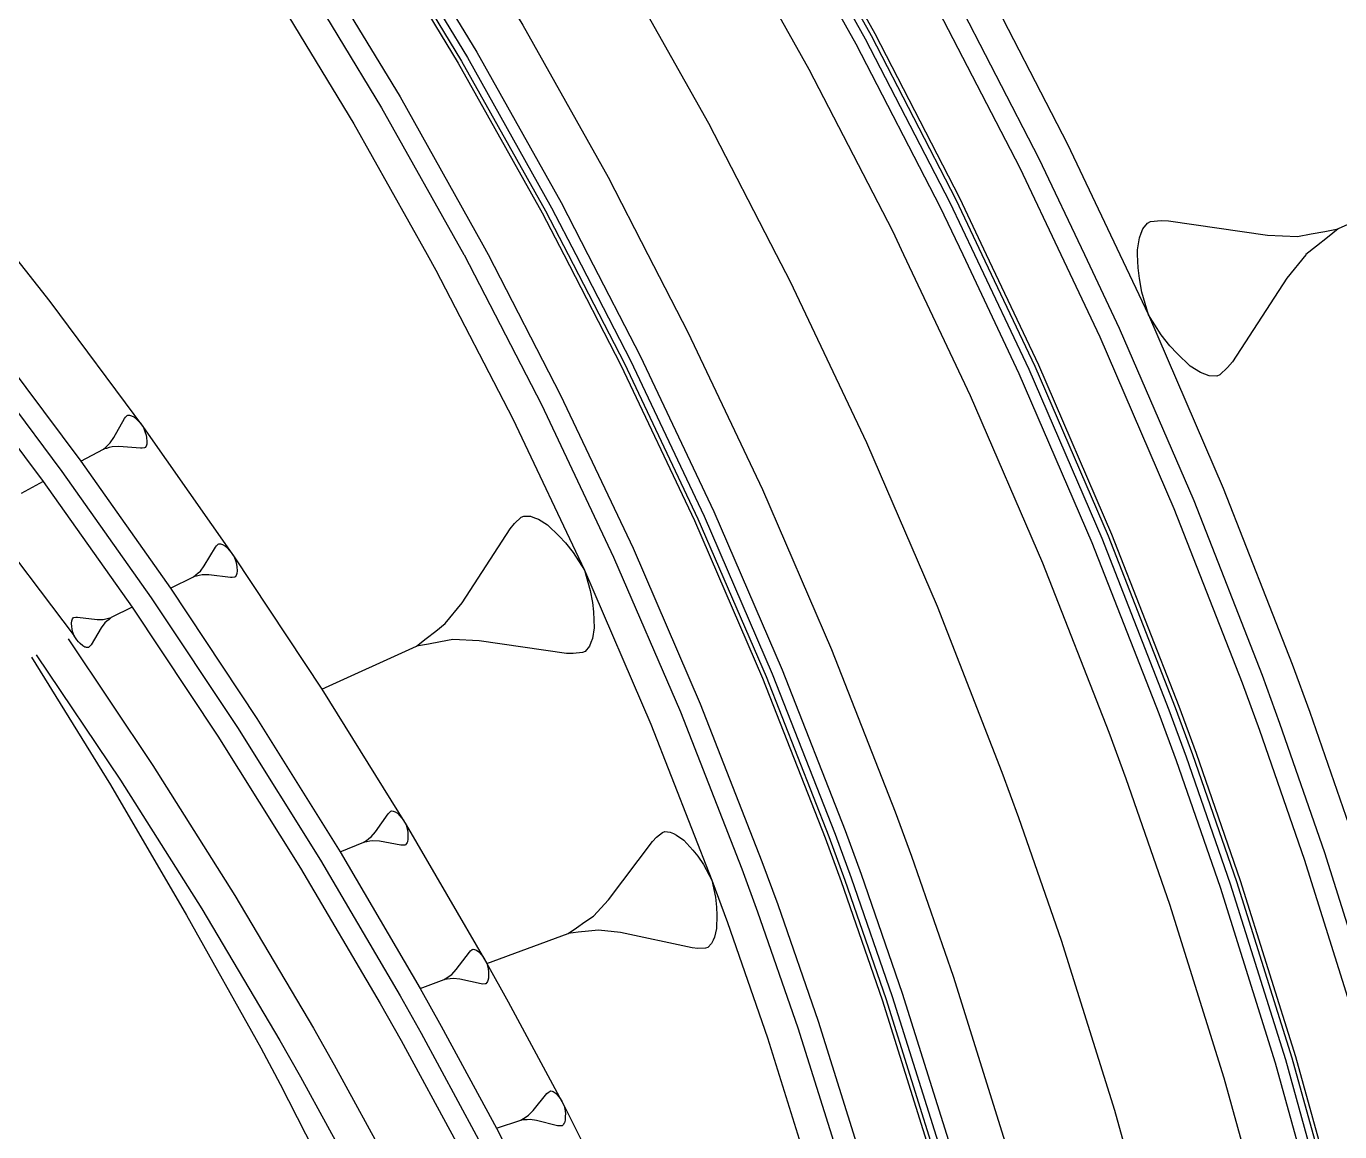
# Model space of a CAD drawing. Extents: x 386889 to 386983, y 803309 to 803473.
# Drawn here: x 386927.92 to 386964.79, y 803375.39 to 803406.41 of the extents above; entities that cross this region are included whole.
import ezdxf

# ---------------------------------------------------------------- set-up
doc = ezdxf.new("R2010")
doc.units = 0
doc.layers.get('0').update_dxf_attribs({"linetype": 'CONTINUOUS'})

msp = doc.modelspace()

# ---------------------------------------------------------------- linework, layer by layer
at = {"color": 7}
for p, q in [((386967.7557, 803402.0825), (386964.7471, 803400.7209)), ((386959.2576, 803400.722), (386959.3906, 803400.8858)), ((386959.3906, 803400.8858), (386959.4766, 803400.9247)), ((386959.4766, 803400.9247), (386959.7734, 803400.9554)), ((386959.7734, 803400.9554), (386959.9842, 803400.9473)), ((386959.9842, 803400.9473), (386962.7556, 803400.5445)), ((386959.1083, 803400.1366), (386959.1635, 803400.4723)), ((386959.1635, 803400.4723), (386959.2106, 803400.5972)), ((386959.2106, 803400.5972), (386959.2576, 803400.722)), ((386962.7556, 803400.5445), (386963.5989, 803400.5119)), ((386963.5989, 803400.5119), (386963.9816, 803400.5816)), ((386963.9816, 803400.5816), (386964.3644, 803400.6512)), ((386964.4422, 803400.4793), (386964.1373, 803400.2377)), ((386964.3644, 803400.6512), (386964.7471, 803400.7209)), ((386964.7471, 803400.7209), (386964.4422, 803400.4793)), ((386959.1144, 803400), (386959.1083, 803400.1366)), ((386964.1373, 803400.2377), (386963.8372, 803400)), ((386959.1309, 803399.629), (386959.1144, 803400)), ((386963.8323, 803399.9962), (386963.3003, 803399.3411)), ((386963.8372, 803400), (386963.8323, 803399.9962)), ((386959.1617, 803399.3322), (386959.1309, 803399.629)), ((386959.2313, 803398.9495), (386959.1617, 803399.3322)), ((386963.3003, 803399.3411), (386961.7737, 803396.9932)), ((386959.4177, 803398.3089), (386959.2313, 803398.9495)), ((386959.776, 803397.7461), (386959.4177, 803398.3089)), ((386960.0175, 803397.4411), (386959.776, 803397.7461)), ((386960.2202, 803397.2222), (386960.0175, 803397.4411)), ((386960.5866, 803396.8702), (386960.2202, 803397.2222)), ((386960.8752, 803396.6901), (386960.5866, 803396.8702)), ((386961.6407, 803396.8294), (386961.4218, 803396.6268)), ((386961.7737, 803396.9932), (386961.6407, 803396.8294)), ((386961.0001, 803396.6431), (386960.8752, 803396.6901)), ((386961.125, 803396.596), (386961.0001, 803396.6431)), ((386961.3358, 803396.5878), (386961.125, 803396.596)), ((386961.4218, 803396.6268), (386961.3358, 803396.5878)), ((386930.3797, 803394.865), (386930.6771, 803395.3999)), ((386930.6771, 803395.3999), (386930.7036, 803395.4376)), ((386930.7036, 803395.4376), (386930.7483, 803395.4851)), ((386930.7483, 803395.4851), (386930.7665, 803395.4949)), ((386930.7665, 803395.4949), (386930.8125, 803395.4963)), ((386930.8125, 803395.4963), (386930.8405, 803395.4879)), ((386930.8405, 803395.4879), (386930.8684, 803395.4795)), ((386930.8684, 803395.4795), (386930.934, 803395.4446)), ((386930.934, 803395.4446), (386931.0192, 803395.3734)), ((386931.0192, 803395.3734), (386931.0667, 803395.3287)), ((386931.0667, 803395.3287), (386931.124, 803395.2658)), ((386931.124, 803395.2658), (386931.2105, 803395.1485)), ((386931.2105, 803395.1485), (386931.2608, 803395.0117)), ((386931.2608, 803395.0117), (386931.2818, 803394.9293)), ((386931.2818, 803394.9293), (386931.2929, 803394.8651)), ((386929.4496, 803394.2003), (386930.085, 803394.5425)), ((386930.085, 803394.5425), (386930.1478, 803394.5997)), ((386930.1674, 803394.5634), (386930.085, 803394.5425)), ((386930.1478, 803394.5997), (386930.2107, 803394.657)), ((386930.2498, 803394.5844), (386930.1674, 803394.5634)), ((386930.2107, 803394.657), (386930.2735, 803394.7142)), ((386930.3322, 803394.6053), (386930.2498, 803394.5844)), ((386930.2735, 803394.7142), (386930.3797, 803394.865)), ((386930.5165, 803394.6109), (386930.3322, 803394.6053)), ((386931.1268, 803394.5648), (386930.5165, 803394.6109)), ((386931.1728, 803394.5662), (386931.1268, 803394.5648)), ((386931.2371, 803394.5774), (386931.1728, 803394.5662)), ((386931.2552, 803394.5872), (386931.2371, 803394.5774)), ((386931.2818, 803394.6249), (386931.2552, 803394.5872)), ((386931.2901, 803394.6528), (386931.2818, 803394.6249)), ((386931.2985, 803394.6807), (386931.2901, 803394.6528)), ((386931.2929, 803394.8651), (386931.3055, 803394.7547)), ((386931.3055, 803394.7547), (386931.2985, 803394.6807)), ((386928.3931, 803393.6314), (386927.7746, 803393.2984)), ((386941.5011, 803392.3059), (386941.6187, 803392.4506)), ((386941.6187, 803392.4506), (386941.8122, 803392.6298)), ((386941.8122, 803392.6298), (386941.8882, 803392.6642)), ((386941.8882, 803392.6642), (386942.0746, 803392.657)), ((386942.0746, 803392.657), (386942.185, 803392.6154)), ((386942.185, 803392.6154), (386942.2953, 803392.5738)), ((386942.2953, 803392.5738), (386942.5505, 803392.4146)), ((386942.5505, 803392.4146), (386942.8744, 803392.1034)), ((386940.1517, 803390.2304), (386941.5011, 803392.3059)), ((386942.8744, 803392.1034), (386943.0535, 803391.9099)), ((386932.9159, 803391.2686), (386933.2316, 803391.7929)), ((386933.2316, 803391.7929), (386933.2594, 803391.8297)), ((386933.2594, 803391.8297), (386933.3057, 803391.8756)), ((386933.3057, 803391.8756), (386933.3242, 803391.8847)), ((386933.3242, 803391.8847), (386933.3703, 803391.8846)), ((386933.3703, 803391.8846), (386933.3979, 803391.8752)), ((386933.3979, 803391.8752), (386933.4256, 803391.8659)), ((386933.4256, 803391.8659), (386933.49, 803391.8287)), ((386933.49, 803391.8287), (386933.5726, 803391.7546)), ((386933.5726, 803391.7546), (386933.6186, 803391.7083)), ((386933.6186, 803391.7083), (386933.6736, 803391.6435)), ((386933.6736, 803391.6435), (386933.7561, 803391.5233)), ((386943.0535, 803391.9099), (386943.2671, 803391.6403)), ((386943.2671, 803391.6403), (386943.5838, 803391.1428)), ((386932.8047, 803391.1216), (386932.9159, 803391.2686)), ((386933.7561, 803391.5233), (386933.8016, 803391.3848)), ((386933.8016, 803391.3848), (386933.8197, 803391.3018)), ((386933.8197, 803391.3018), (386933.8287, 803391.2372)), ((386933.8287, 803391.2372), (386933.8374, 803391.1265)), ((386931.9635, 803390.6364), (386932.6103, 803390.9564)), ((386932.6103, 803390.9564), (386932.6751, 803391.0115)), ((386932.6934, 803390.9745), (386932.6103, 803390.9564)), ((386932.6751, 803391.0115), (386932.7399, 803391.0665)), ((386932.7765, 803390.9926), (386932.6934, 803390.9745)), ((386932.7399, 803391.0665), (386932.8047, 803391.1216)), ((386932.8595, 803391.0107), (386932.7765, 803390.9926)), ((386933.0439, 803391.0099), (386932.8595, 803391.0107)), ((386933.6522, 803390.9428), (386933.0439, 803391.0099)), ((386933.6984, 803390.9426), (386933.6522, 803390.9428)), ((386933.7629, 803390.9516), (386933.6984, 803390.9426)), ((386933.7814, 803390.9607), (386933.7629, 803390.9516)), ((386933.8092, 803390.9975), (386933.7814, 803390.9607)), ((386933.8186, 803391.0251), (386933.8092, 803390.9975)), ((386933.8279, 803391.0528), (386933.8186, 803391.0251)), ((386933.8374, 803391.1265), (386933.8279, 803391.0528)), ((386943.5838, 803391.1428), (386943.7485, 803390.5765)), ((386943.7485, 803390.5765), (386943.8101, 803390.2382)), ((386939.6814, 803389.6513), (386940.1517, 803390.2304)), ((386943.8101, 803390.2382), (386943.8373, 803389.9759)), ((386929.1961, 803389.7263), (386929.2046, 803389.7514)), ((386929.2046, 803389.7514), (386929.2131, 803389.7765)), ((386929.2131, 803389.7765), (386929.2383, 803389.8098)), ((386929.2383, 803389.8098), (386929.2551, 803389.8181)), ((386929.2551, 803389.8181), (386929.3137, 803389.8262)), ((386929.3137, 803389.8262), (386929.3555, 803389.8261)), ((386929.3555, 803389.8261), (386929.9075, 803389.7652)), ((386929.9075, 803389.7652), (386930.0749, 803389.7645)), ((386930.0749, 803389.7645), (386930.1503, 803389.7809)), ((386930.1503, 803389.7809), (386930.2257, 803389.7973)), ((386930.2422, 803389.7638), (386930.1835, 803389.7138)), ((386930.2257, 803389.7973), (386930.301, 803389.8138)), ((386930.301, 803389.8138), (386930.2422, 803389.7638)), ((386930.888, 803390.1042), (386930.301, 803389.8138)), ((386943.8373, 803389.9759), (386943.8573, 803389.5272)), ((386929.1875, 803389.6594), (386929.1961, 803389.7263)), ((386929.1954, 803389.559), (386929.1875, 803389.6594)), ((386929.2035, 803389.5004), (386929.1954, 803389.559)), ((386929.22, 803389.425), (386929.2035, 803389.5004)), ((386929.2613, 803389.2993), (386929.22, 803389.425)), ((386930.0237, 803389.5304), (386929.7372, 803389.0546)), ((386930.1247, 803389.6639), (386930.0237, 803389.5304)), ((386930.1835, 803389.7138), (386930.1247, 803389.6639)), ((386939.1423, 803389.2243), (386939.4118, 803389.4378)), ((386939.4118, 803389.4378), (386939.6814, 803389.6513)), ((386943.8573, 803389.5272), (386943.8084, 803389.2304)), ((386929.3361, 803389.1902), (386929.2613, 803389.2993)), ((386929.3861, 803389.1314), (386929.3361, 803389.1902)), ((386929.4278, 803389.0894), (386929.3861, 803389.1314)), ((386929.5028, 803389.0222), (386929.4278, 803389.0894)), ((386929.5612, 803388.9884), (386929.5028, 803389.0222)), ((386929.712, 803389.0213), (386929.67, 803388.9796)), ((386929.7372, 803389.0546), (386929.712, 803389.0213)), ((386936.2133, 803387.8071), (386938.8727, 803389.0107)), ((386938.8727, 803389.0107), (386939.1423, 803389.2243)), ((386939.2111, 803389.0723), (386938.8727, 803389.0107)), ((386939.5494, 803389.1339), (386939.2111, 803389.0723)), ((386939.8877, 803389.1954), (386939.5494, 803389.1339)), ((386940.6332, 803389.1666), (386939.8877, 803389.1954)), ((386943.083, 803388.8106), (386940.6332, 803389.1666)), ((386943.7253, 803389.0097), (386943.6077, 803388.8649)), ((386943.7669, 803389.1201), (386943.7253, 803389.0097)), ((386943.8084, 803389.2304), (386943.7669, 803389.1201)), ((386929.5863, 803388.98), (386929.5612, 803388.9884)), ((386929.6114, 803388.9715), (386929.5863, 803388.98)), ((386929.6532, 803388.9713), (386929.6114, 803388.9715)), ((386929.67, 803388.9796), (386929.6532, 803388.9713)), ((386943.2693, 803388.8034), (386943.083, 803388.8106)), ((386943.5317, 803388.8305), (386943.2693, 803388.8034)), ((386943.6077, 803388.8649), (386943.5317, 803388.8305)), ((386937.7235, 803383.8045), (386938.0746, 803384.3058)), ((386938.0746, 803384.3058), (386938.1048, 803384.3405)), ((386938.1048, 803384.3405), (386938.1542, 803384.3831)), ((386938.1542, 803384.3831), (386938.1733, 803384.391)), ((386938.1733, 803384.391), (386938.2192, 803384.3876)), ((386938.2192, 803384.3876), (386938.2462, 803384.3764)), ((386938.2462, 803384.3764), (386938.2731, 803384.3652)), ((386938.2731, 803384.3652), (386938.3347, 803384.3237)), ((386938.3347, 803384.3237), (386938.4121, 803384.244)), ((386938.4121, 803384.244), (386938.4547, 803384.1947)), ((386938.4547, 803384.1947), (386938.5052, 803384.1263)), ((386938.5052, 803384.1263), (386938.5792, 803384.0007)), ((386938.5792, 803384.0007), (386938.6151, 803383.8593)), ((386938.6151, 803383.8593), (386938.6274, 803383.7752)), ((386936.7298, 803383.2393), (386937.3971, 803383.514)), ((386937.3971, 803383.514), (386937.4655, 803383.5645)), ((386937.4812, 803383.5264), (386937.3971, 803383.514)), ((386937.4655, 803383.5645), (386937.5339, 803383.615)), ((386937.5653, 803383.5387), (386937.4812, 803383.5264)), ((386937.5339, 803383.615), (386937.6023, 803383.6654)), ((386937.6494, 803383.551), (386937.5653, 803383.5387)), ((386937.6023, 803383.6654), (386937.7235, 803383.8045)), ((386937.8334, 803383.5375), (386937.6494, 803383.551)), ((386938.4356, 803383.4287), (386937.8334, 803383.5375)), ((386938.6072, 803383.4993), (386938.596, 803383.4724)), ((386938.6184, 803383.5263), (386938.6072, 803383.4993)), ((386938.633, 803383.5992), (386938.6184, 803383.5263)), ((386938.6274, 803383.7752), (386938.6319, 803383.7102)), ((386938.6319, 803383.7102), (386938.633, 803383.5992)), ((386944.2598, 803381.8909), (386945.4991, 803383.5366)), ((386945.4991, 803383.5366), (386945.6051, 803383.6501)), ((386945.6051, 803383.6501), (386945.776, 803383.7877)), ((386945.776, 803383.7877), (386945.8411, 803383.8119)), ((386945.8411, 803383.8119), (386945.9954, 803383.7952)), ((386945.9954, 803383.7952), (386946.0847, 803383.7544)), ((386946.0847, 803383.7544), (386946.1739, 803383.7135)), ((386946.1739, 803383.7135), (386946.3766, 803383.5667)), ((386946.3766, 803383.5667), (386946.6277, 803383.2898)), ((386938.4816, 803383.4253), (386938.4356, 803383.4287)), ((386938.5466, 803383.4298), (386938.4816, 803383.4253)), ((386938.5657, 803383.4377), (386938.5466, 803383.4298)), ((386938.596, 803383.4724), (386938.5657, 803383.4377)), ((386946.6277, 803383.2898), (386946.7653, 803383.1188)), ((386946.7653, 803383.1188), (386946.9272, 803382.8828)), ((386946.9272, 803382.8828), (386947.1616, 803382.4516)), ((386947.1616, 803382.4516), (386947.2659, 803381.972)), ((386943.8361, 803381.4371), (386944.2598, 803381.8909)), ((386947.2659, 803381.972), (386947.2976, 803381.6876)), ((386947.2976, 803381.6876), (386947.3051, 803381.4682)), ((386943.364, 803381.1134), (386943.6001, 803381.2753)), ((386943.6001, 803381.2753), (386943.8361, 803381.4371)), ((386947.3051, 803381.4682), (386947.2959, 803381.0945)), ((386940.851, 803380.1048), (386943.128, 803380.9516)), ((386943.128, 803380.9516), (386943.364, 803381.1134)), ((386943.4124, 803380.9833), (386943.128, 803380.9516)), ((386943.6968, 803381.015), (386943.4124, 803380.9833)), ((386943.9813, 803381.0468), (386943.6968, 803381.015)), ((386944.5985, 803380.9801), (386943.9813, 803381.0468)), ((386946.612, 803380.544), (386944.5985, 803380.9801)), ((386947.2959, 803381.0945), (386947.2384, 803380.851)), ((386946.7663, 803380.5273), (386946.612, 803380.544)), ((386946.9857, 803380.5348), (386946.7663, 803380.5273)), ((386947.0508, 803380.559), (386946.9857, 803380.5348)), ((386947.1567, 803380.6725), (386947.0508, 803380.559)), ((386947.1975, 803380.7617), (386947.1567, 803380.6725)), ((386947.2384, 803380.851), (386947.1975, 803380.7617)), ((386939.989, 803379.9383), (386940.3571, 803380.4271)), ((386940.3571, 803380.4271), (386940.3886, 803380.4608)), ((386940.3886, 803380.4608), (386940.4394, 803380.5017)), ((386940.4394, 803380.5017), (386940.4587, 803380.5089)), ((386940.4587, 803380.5089), (386940.5045, 803380.504)), ((386940.5045, 803380.504), (386940.5311, 803380.4918)), ((386940.5311, 803380.4918), (386940.5576, 803380.4797)), ((386940.5576, 803380.4797), (386940.6178, 803380.4361)), ((386940.6178, 803380.4361), (386940.6924, 803380.3538)), ((386940.6924, 803380.3538), (386940.7333, 803380.303)), ((386940.7333, 803380.303), (386940.7813, 803380.2329)), ((386940.7813, 803380.2329), (386940.851, 803380.1048)), ((386939.793, 803379.7554), (386939.8631, 803379.8035)), ((386939.8631, 803379.8035), (386939.989, 803379.9383)), ((386940.851, 803380.1048), (386940.8819, 803379.9624)), ((386940.8819, 803379.9624), (386940.8914, 803379.8779)), ((386940.8936, 803379.8127), (386940.8909, 803379.7017)), ((386940.8914, 803379.8779), (386940.8936, 803379.8127)), ((386938.9764, 803379.4077), (386939.6528, 803379.6593)), ((386939.6528, 803379.6593), (386939.7229, 803379.7073)), ((386939.7373, 803379.6687), (386939.6528, 803379.6593)), ((386939.7229, 803379.7073), (386939.793, 803379.7554)), ((386939.8218, 803379.6781), (386939.7373, 803379.6687)), ((386939.9062, 803379.6875), (386939.8218, 803379.6781)), ((386940.0896, 803379.6677), (386939.9062, 803379.6875)), ((386940.6877, 803379.5382), (386940.0896, 803379.6677)), ((386940.7336, 803379.5332), (386940.6877, 803379.5382)), ((386940.7987, 803379.5355), (386940.7336, 803379.5332)), ((386940.818, 803379.5426), (386940.7987, 803379.5355)), ((386940.8495, 803379.5763), (386940.818, 803379.5426)), ((386940.8616, 803379.6029), (386940.8495, 803379.5763)), ((386940.8738, 803379.6294), (386940.8616, 803379.6029)), ((386940.8909, 803379.7017), (386940.8738, 803379.6294)), ((386942.535, 803376.457), (386942.5676, 803376.4896)), ((386942.5676, 803376.4896), (386942.6198, 803376.5287)), ((386942.6198, 803376.5287), (386942.6393, 803376.5352)), ((386942.6393, 803376.5352), (386942.685, 803376.5287)), ((386942.685, 803376.5287), (386942.711, 803376.5157)), ((386942.711, 803376.5157), (386942.7371, 803376.5026)), ((386942.7371, 803376.5026), (386942.7958, 803376.457)), ((386942.1502, 803375.9811), (386942.535, 803376.457)), ((386942.7958, 803376.457), (386942.8675, 803376.3722)), ((386942.8675, 803376.3722), (386942.9066, 803376.32)), ((386942.9066, 803376.32), (386942.9522, 803376.2483)), ((386942.9522, 803376.2483), (386943.0174, 803376.1179)), ((386943.0174, 803376.1179), (386943.0435, 803375.9744)), ((386941.8046, 803375.7139), (386941.8763, 803375.7595)), ((386941.8763, 803375.7595), (386941.948, 803375.8051)), ((386941.948, 803375.8051), (386942.0198, 803375.8507)), ((386942.0589, 803375.7334), (386941.9741, 803375.7269)), ((386942.0198, 803375.8507), (386942.1502, 803375.9811)), ((386942.2414, 803375.7073), (386942.0589, 803375.7334)), ((386943.0499, 803375.8245), (386943.0434, 803375.7136)), ((386943.0435, 803375.9744), (386943.05, 803375.8897)), ((386943.05, 803375.8897), (386943.0499, 803375.8245)), ((386941.1199, 803375.4858), (386941.8046, 803375.7139)), ((386941.8893, 803375.7204), (386941.8046, 803375.7139)), ((386941.9741, 803375.7269), (386941.8893, 803375.7204)), ((386942.8347, 803375.5572), (386942.2414, 803375.7073)), ((386942.8804, 803375.5506), (386942.8347, 803375.5572)), ((386942.9456, 803375.5506), (386942.8804, 803375.5506)), ((386942.9651, 803375.5571), (386942.9456, 803375.5506)), ((386942.9977, 803375.5897), (386942.9651, 803375.5571)), ((386943.0108, 803375.6158), (386942.9977, 803375.5897)), ((386943.0238, 803375.6419), (386943.0108, 803375.6158)), ((386943.0434, 803375.7136), (386943.0238, 803375.6419))]:
    msp.add_line(p, q, dxfattribs=at)
at = {"color": 1, "linetype": 'CONTINUOUS'}
for points in [[(386923.325, 803450.9425), (386924.6494, 803449.1113), (386927.5795, 803445.0598), (386930.5096, 803441.0083), (386933.4397, 803436.9568), (386936.3698, 803432.9053), (386939.2999, 803428.8538), (386942.23, 803424.8024), (386942.7188, 803424.1264), (386945.2299, 803420.5472), (386948.1065, 803416.1582), (386950.83, 803411.6726), (386953.3973, 803407.0958), (386955.8053, 803402.4332), (386956.9575, 803400)], [(386923.8057, 803451.3017), (386925.1356, 803449.4629), (386928.0657, 803445.4114), (386930.9958, 803441.3599), (386933.9259, 803437.3084), (386936.856, 803433.2569), (386939.7861, 803429.2055), (386942.7162, 803425.154), (386943.205, 803424.478), (386945.726, 803420.8847), (386948.6139, 803416.4784), (386951.3482, 803411.9751), (386953.9256, 803407.3803), (386956.3431, 803402.6993), (386957.6213, 803400)], [(386921.6453, 803449.5279), (386922.8748, 803447.8279), (386925.8049, 803443.7764), (386928.735, 803439.7249), (386931.6651, 803435.6734), (386934.5952, 803431.6219), (386937.5253, 803427.5705), (386940.4554, 803423.519), (386940.9443, 803422.843), (386943.4192, 803419.3153), (386946.2544, 803414.9895), (386948.9388, 803410.5684), (386951.4691, 803406.0575), (386953.8424, 803401.462), (386954.5347, 803400)], [(386921.8754, 803449.7217), (386923.1179, 803448.0037), (386926.048, 803443.9522), (386928.9781, 803439.9007), (386931.9082, 803435.8492), (386934.8383, 803431.7977), (386937.7684, 803427.7463), (386940.6985, 803423.6948), (386941.1874, 803423.0188), (386943.6672, 803419.4841), (386946.5081, 803415.1496), (386949.1978, 803410.7197), (386951.7333, 803406.1997), (386954.1113, 803401.5951), (386954.8666, 803400)], [(386913.7455, 803442.8749), (386914.5288, 803441.7919), (386917.4589, 803437.7404), (386920.389, 803433.6889), (386923.3191, 803429.6374), (386926.2492, 803425.5859), (386929.1793, 803421.5344), (386932.1094, 803417.483), (386932.5982, 803416.807), (386934.9032, 803413.5215), (386937.5437, 803409.4927), (386940.0438, 803405.3753), (386942.4004, 803401.1741), (386943.0067, 803400)], [(386913.9756, 803443.0687), (386914.7719, 803441.9677), (386917.702, 803437.9162), (386920.6321, 803433.8647), (386923.5622, 803429.8132), (386926.4923, 803425.7617), (386929.4224, 803421.7103), (386932.3525, 803417.6588), (386932.8413, 803416.9828), (386935.1512, 803413.6903), (386937.7974, 803409.6528), (386940.3028, 803405.5265), (386942.6645, 803401.3163), (386943.3443, 803400)], [(386912.2959, 803441.6541), (386912.9973, 803440.6843), (386915.9274, 803436.6328), (386918.8575, 803432.5813), (386921.7876, 803428.5298), (386924.7177, 803424.4784), (386927.6478, 803420.4269), (386930.5779, 803416.3754), (386931.0668, 803415.6995), (386933.3406, 803412.4584), (386935.9453, 803408.4841), (386938.4116, 803404.4224), (386940.7363, 803400.278), (386940.8799, 803400)], [(386911.8148, 803441.2955), (386912.5111, 803440.3327), (386915.4412, 803436.2812), (386918.3713, 803432.2297), (386921.3014, 803428.1782), (386924.2315, 803424.1267), (386927.1616, 803420.0753), (386930.0917, 803416.0238), (386930.5806, 803415.3478), (386932.8445, 803412.1209), (386935.4379, 803408.1639), (386937.8934, 803404.1199), (386940.2044, 803400)], [(386923.4889, 803400), (386925.8159, 803397.0687), (386928.3931, 803393.6314), (386930.888, 803390.1042), (386933.2979, 803386.4877), (386935.6201, 803382.7825), (386937.8516, 803378.9895), (386938.44, 803377.9471), (386939.9814, 803375.1066), (386941.9846, 803371.1292), (386943.8561, 803367.0613), (386945.5862, 803362.9059), (386945.6903, 803362.6262), (386947.0655, 803358.6485), (386948.0003, 803355.6703), (386948.4366, 803354.1704), (386949.3748, 803349.2571), (386950.2573, 803344.3348), (386951.0844, 803339.4036), (386952.7869, 803334.6135), (386954.3677, 803329.8037), (386955.8251, 803324.9741)], [(386940.2044, 803400), (386940.208, 803399.9936), (386942.379, 803395.7899), (386944.4037, 803391.5139), (386946.2798, 803387.1707), (386948.0051, 803382.7653), (386948.4462, 803381.5621), (386949.5775, 803378.3031), (386950.9951, 803373.7893), (386952.2562, 803369.2293), (386953.3594, 803364.6286), (386953.4269, 803364.3222), (386954.3033, 803359.9926), (386954.8611, 803356.7762), (386955.1078, 803355.2458), (386955.9035, 803350.3095), (386956.6993, 803345.3732), (386957.495, 803340.4369)], [(386940.8799, 803400), (386942.9167, 803396.056), (386944.9503, 803391.7613), (386946.8347, 803387.3991), (386948.5675, 803382.9744), (386949.0105, 803381.766), (386950.1467, 803378.4927), (386951.5705, 803373.9592), (386952.8372, 803369.3793), (386953.9452, 803364.7584), (386954.013, 803364.4507), (386954.8932, 803360.1021), (386955.4535, 803356.8717), (386955.7002, 803355.3413), (386956.4959, 803350.405), (386957.2916, 803345.4687), (386958.0873, 803340.5324), (386958.8831, 803335.5961), (386959.6788, 803330.6599), (386960.4745, 803325.7236), (386961.2702, 803320.7873), (386962.0659, 803315.851), (386962.8617, 803310.9148), (386963.0446, 803309.7798)], [(386943.0067, 803400), (386944.6107, 803396.8942), (386946.6722, 803392.5406), (386948.5824, 803388.1185), (386950.339, 803383.6332), (386950.788, 803382.4082), (386951.9399, 803379.09), (386953.3832, 803374.4943), (386954.6672, 803369.8516), (386955.7904, 803365.1674), (386955.8592, 803364.8554), (386956.7514, 803360.4472), (386957.3194, 803357.1725), (386957.5661, 803355.642), (386958.3618, 803350.7058), (386959.1575, 803345.7695), (386959.9533, 803340.8332), (386960.749, 803335.8969), (386961.5447, 803330.9607), (386962.3404, 803326.0244), (386963.1361, 803321.0881), (386963.9319, 803316.1518), (386964.7276, 803311.2155), (386964.9105, 803310.0805)], [(386943.3443, 803400), (386944.8796, 803397.0272), (386946.9455, 803392.6643), (386948.8598, 803388.2327), (386950.6202, 803383.7378), (386951.0702, 803382.5102), (386952.2245, 803379.1848), (386953.6709, 803374.5793), (386954.9577, 803369.9266), (386956.0833, 803365.2323), (386956.1522, 803364.9197), (386957.0464, 803360.502), (386957.6156, 803357.2202), (386957.8623, 803355.6898), (386958.658, 803350.7535), (386959.4537, 803345.8172), (386960.2494, 803340.8809), (386961.0452, 803335.9447), (386961.8409, 803331.0084), (386962.6366, 803326.0721), (386963.4323, 803321.1358), (386964.228, 803316.1996), (386965.0238, 803311.2633), (386965.2067, 803310.1283)], [(386954.5347, 803400), (386956.0559, 803396.7874), (386958.1069, 803392.0393), (386959.993, 803387.2233), (386960.4752, 803385.908), (386961.712, 803382.3452), (386963.2617, 803377.4106), (386964.6404, 803372.4256), (386965.8464, 803367.396), (386965.9202, 803367.0611), (386966.8783, 803362.3279), (386967.4881, 803358.8117), (386967.7348, 803357.2812), (386968.5305, 803352.3449), (386969.3263, 803347.4087), (386970.122, 803342.4724), (386970.9177, 803337.5361), (386971.7134, 803332.5998), (386972.5091, 803327.6636), (386973.3049, 803322.7273), (386974.1006, 803317.791), (386974.8963, 803312.8547), (386975.0793, 803311.7197)], [(386954.8666, 803400), (386956.3292, 803396.9111), (386958.3844, 803392.1535), (386960.2742, 803387.3279), (386960.7573, 803386.01), (386961.9966, 803382.44), (386963.5494, 803377.4956), (386964.9309, 803372.5006), (386966.1393, 803367.4609), (386966.2133, 803367.1253), (386967.1733, 803362.3826), (386967.7843, 803358.8594), (386968.031, 803357.329), (386968.8267, 803352.3927), (386969.6224, 803347.4564), (386970.4182, 803342.5201), (386971.2139, 803337.5839), (386972.0096, 803332.6476), (386972.8053, 803327.7113), (386973.601, 803322.775), (386974.3968, 803317.8388), (386975.1925, 803312.9025), (386975.3755, 803311.7675)], [(386956.9575, 803400), (386958.0511, 803397.6904), (386960.1321, 803392.873), (386962.0457, 803387.9867), (386962.5349, 803386.6522), (386963.7897, 803383.0373), (386965.3621, 803378.0307), (386966.7609, 803372.9729), (386967.9845, 803367.8699), (386968.0594, 803367.5301), (386969.0315, 803362.7277), (386969.6502, 803359.1602), (386969.8969, 803357.6297), (386970.6926, 803352.6935), (386971.4883, 803347.7572), (386972.2841, 803342.8209), (386973.0798, 803337.8846), (386973.8755, 803332.9484), (386974.6712, 803328.0121), (386975.467, 803323.0758), (386976.2627, 803318.1395), (386977.0584, 803313.2033), (386977.2414, 803312.0682)], [(386957.6213, 803400), (386958.5977, 803397.9378), (386960.6869, 803393.1014), (386962.6081, 803388.1958), (386963.0992, 803386.856), (386964.359, 803383.2269), (386965.9375, 803378.2006), (386967.3419, 803373.1229), (386968.5703, 803367.9997), (386968.6455, 803367.6585), (386969.6214, 803362.8373), (386970.2426, 803359.2557), (386970.4893, 803357.7252), (386971.285, 803352.789), (386972.0807, 803347.8527), (386972.8764, 803342.9164)], [(386929.0954, 803389.2172), (386931.4759, 803385.6631), (386933.7707, 803382.0212), (386935.9771, 803378.2923), (386936.559, 803377.2675), (386938.0839, 803374.4745), (386940.0664, 803370.563), (386941.9195, 803366.5615), (386943.6336, 803362.4731), (386943.7367, 803362.1979), (386945.0991, 803358.2833), (386946.0258, 803355.352), (386946.4621, 803353.8521), (386947.4002, 803348.9388), (386948.2828, 803344.0165), (386949.1099, 803339.0853), (386950.8124, 803334.2952), (386952.3932, 803329.4854), (386953.8506, 803324.6558)], [(386928.0631, 803388.7064), (386930.2843, 803385.1238), (386932.4139, 803381.4627), (386934.5004, 803377.7432), (386935.0501, 803376.7224), (386936.4715, 803373.9374), (386938.3075, 803370.0437), (386938.9931, 803365.8062), (386939.9294, 803361.6522), (386940.1007, 803361.4008), (386942.8702, 803357.8694), (386944.5828, 803355.1194), (386945.2951, 803353.664), (386945.8933, 803351.5017), (386946.1897, 803348.7436), (386947.2805, 803343.8549), (386947.5259, 803342.4841), (386948.0836, 803338.9198), (386949.7168, 803334.1186), (386951.3413, 803329.3159), (386952.5521, 803324.4465)]]:
    msp.add_lwpolyline(points, dxfattribs=at)
at = {"color": 7, "linetype": 'CONTINUOUS'}
for points in [[(386923.3095, 803450.9294), (386923.4773, 803450.7318), (386925.1356, 803449.4629), (386927.6229, 803447.5594), (386928.7949, 803445.9388), (386931.725, 803441.8873), (386934.6551, 803437.8358), (386937.5852, 803433.7844), (386940.5153, 803429.7329), (386943.4454, 803425.6814), (386943.9343, 803425.0055), (386946.4701, 803421.3909), (386949.375, 803416.9587), (386952.1254, 803412.4289), (386954.718, 803407.807), (386957.1497, 803403.0985), (386958.6169, 803400)], [(386921.7911, 803449.6506), (386923.0288, 803447.9392), (386925.9589, 803443.8877), (386928.889, 803439.8362), (386931.8191, 803435.7848), (386934.7492, 803431.7333), (386937.6793, 803427.6818), (386940.6094, 803423.6303), (386941.0982, 803422.9544), (386943.5763, 803419.4222), (386946.4151, 803415.0909), (386949.1028, 803410.6642), (386951.6364, 803406.1476), (386954.0127, 803401.5463), (386954.7449, 803400)], [(386921.8754, 803449.7217), (386923.1179, 803448.0037), (386926.048, 803443.9522), (386928.9781, 803439.9007), (386931.9082, 803435.8492), (386934.8383, 803431.7977), (386937.7684, 803427.7463), (386940.6985, 803423.6948), (386941.1874, 803423.0188), (386943.6672, 803419.4841), (386946.5081, 803415.1496), (386949.1978, 803410.7197), (386951.7333, 803406.1997), (386954.1113, 803401.5951), (386954.8666, 803400)], [(386920.2648, 803448.3652), (386921.4163, 803446.773), (386923.4117, 803444.014), (386924.3464, 803442.7215), (386927.2765, 803438.6701), (386930.2066, 803434.6186), (386933.1367, 803430.5671), (386936.0668, 803426.5156), (386938.9969, 803422.4641), (386939.4857, 803421.7882), (386941.931, 803418.3028), (386944.5108, 803414.3786), (386944.7321, 803414.0289), (386947.3843, 803409.6609), (386949.8843, 803405.2041), (386952.2291, 803400.6638), (386952.5434, 803400)], [(386917.8105, 803446.2983), (386918.8233, 803444.8978), (386921.7534, 803440.8463), (386924.6835, 803436.7948), (386927.6136, 803432.7433), (386930.5437, 803428.6918), (386933.4738, 803424.6404), (386936.4039, 803420.5889), (386936.8928, 803419.9129), (386939.2852, 803416.5028), (386942.0259, 803412.3211), (386944.6208, 803408.0475), (386947.0668, 803403.6869), (386948.9709, 803400)], [(386915.3562, 803444.2313), (386916.2304, 803443.0225), (386919.1605, 803438.971), (386922.0906, 803434.9195), (386925.0207, 803430.8681), (386927.9508, 803426.8166), (386930.8809, 803422.7651), (386933.811, 803418.7136), (386934.2998, 803418.0377), (386935.2186, 803416.7497), (386936.6395, 803414.7028), (386939.1078, 803410.9481), (386939.3197, 803410.6134), (386941.8573, 803406.4341), (386944.2493, 803402.1698), (386945.3699, 803400)], [(386913.7455, 803442.8749), (386914.5288, 803441.7919), (386917.4589, 803437.7404), (386920.389, 803433.6889), (386923.3191, 803429.6374), (386926.2492, 803425.5859), (386929.1793, 803421.5344), (386932.1094, 803417.483), (386932.5982, 803416.807), (386934.9032, 803413.5215), (386937.5437, 803409.4927), (386940.0438, 803405.3753), (386942.4004, 803401.1741), (386943.0067, 803400)], [(386913.8299, 803442.9459), (386914.6179, 803441.8563), (386917.548, 803437.8048), (386920.4781, 803433.7534), (386923.4082, 803429.7019), (386926.3383, 803425.6504), (386929.2684, 803421.5989), (386932.1985, 803417.5474), (386932.6874, 803416.8715), (386934.9942, 803413.5834), (386937.6367, 803409.5514), (386940.1388, 803405.4307), (386942.4972, 803401.2263), (386943.1305, 803400)], [(386912.3284, 803441.6814), (386912.4113, 803441.4946), (386912.7542, 803440.5085), (386914.1259, 803436.5641), (386914.712, 803435.7538), (386917.6421, 803431.7023), (386920.5722, 803427.6508), (386923.5023, 803423.5993), (386926.4324, 803419.5478), (386929.3625, 803415.4964), (386929.8513, 803414.8204), (386932.1004, 803411.6146), (386934.6768, 803407.6836), (386937.1162, 803403.6661), (386939.1726, 803400)], [(386921.0579, 803400), (386921.5661, 803399.4103), (386924.1632, 803396.1038), (386926.6791, 803392.7084), (386929.2613, 803389.2993)], [(386924.2497, 803400), (386926.334, 803397.3712), (386928.9213, 803393.9158), (386931.4258, 803390.3703), (386933.8446, 803386.7351), (386936.1749, 803383.0109), (386938.414, 803379.1986), (386939.0043, 803378.151), (386940.5507, 803375.2962), (386942.56, 803371.2991), (386944.437, 803367.2113), (386946.172, 803363.0357), (386946.2764, 803362.7546), (386947.6554, 803358.758), (386948.5927, 803355.7657), (386949.029, 803354.2659), (386949.9671, 803349.3525), (386950.8497, 803344.4303), (386951.6767, 803339.499), (386953.3793, 803334.7089), (386954.9601, 803329.8992), (386956.4174, 803325.0696)], [(386925.01, 803400), (386926.8522, 803397.6737), (386929.4496, 803394.2003), (386931.9635, 803390.6364), (386934.3912, 803386.9825), (386936.7298, 803383.2393), (386938.9764, 803379.4077), (386939.5686, 803378.3549), (386941.1199, 803375.4858), (386943.1355, 803371.469), (386945.018, 803367.3612), (386946.7578, 803363.1655), (386946.8624, 803362.8831), (386948.2453, 803358.8676), (386949.185, 803355.8612), (386949.6214, 803354.3614), (386950.5595, 803349.448), (386951.442, 803344.5258), (386952.2691, 803339.5945), (386953.9717, 803334.8044), (386955.5524, 803329.9947), (386957.0098, 803325.1651)], [(386927.5399, 803400), (386928.5794, 803398.6821), (386931.2105, 803395.1485), (386933.7561, 803391.5233), (386936.2133, 803387.8071), (386938.5792, 803384.0007), (386940.851, 803380.1048), (386941.4496, 803379.0344), (386943.0174, 803376.1179), (386945.0537, 803372.0353), (386946.9546, 803367.861), (386948.7104, 803363.5983), (386948.816, 803363.3114), (386950.2117, 803359.2327), (386951.1595, 803356.1795), (386951.5959, 803354.6796), (386953.3211, 803349.8932), (386954.9909, 803345.0978), (386956.6051, 803340.2935)], [(386939.1726, 803400), (386939.4156, 803399.5668), (386941.5723, 803395.3908), (386943.5838, 803391.1428), (386945.4476, 803386.8281), (386947.1616, 803382.4516), (386947.5997, 803381.2563), (386948.7236, 803378.0187), (386950.1319, 803373.5345), (386951.3848, 803369.0044), (386952.4807, 803364.4339), (386952.5478, 803364.1295), (386953.4184, 803359.8283), (386953.9726, 803356.633), (386954.2193, 803355.1025), (386955.015, 803350.1663), (386955.8107, 803345.23), (386956.6065, 803340.2937)], [(386943.0067, 803400), (386944.6107, 803396.8942), (386946.6722, 803392.5406), (386948.5824, 803388.1185), (386950.339, 803383.6332), (386950.788, 803382.4082), (386951.9399, 803379.09), (386953.3832, 803374.4943), (386954.6672, 803369.8516), (386955.7904, 803365.1674), (386955.8592, 803364.8554), (386956.7514, 803360.4472), (386957.3194, 803357.1725), (386957.5661, 803355.642), (386958.3618, 803350.7058), (386959.1575, 803345.7695), (386959.9533, 803340.8332), (386960.749, 803335.8969), (386961.5447, 803330.9607), (386962.3404, 803326.0244), (386963.1361, 803321.0881), (386963.9319, 803316.1518), (386964.7276, 803311.2155), (386964.9105, 803310.0805)], [(386943.1305, 803400), (386944.7093, 803396.943), (386946.7724, 803392.5859), (386948.6841, 803388.1604), (386950.4421, 803383.6715), (386950.8915, 803382.4456), (386952.0442, 803379.1248), (386953.4887, 803374.5255), (386954.7737, 803369.8791), (386955.8978, 803365.1912), (386955.9666, 803364.879), (386956.8596, 803360.4673), (386957.428, 803357.19), (386957.6747, 803355.6595), (386958.4704, 803350.7233), (386959.2661, 803345.787), (386960.0619, 803340.8507), (386960.8576, 803335.9144), (386961.6533, 803330.9782), (386962.449, 803326.0419), (386963.2447, 803321.1056), (386964.0405, 803316.1693), (386964.8362, 803311.2331), (386965.0191, 803310.098)], [(386945.3699, 803400), (386946.4929, 803397.8255), (386948.5854, 803393.4064), (386950.5243, 803388.9179), (386952.3073, 803384.3652), (386952.7631, 803383.1218), (386953.9322, 803379.7537), (386955.3973, 803375.0889), (386956.7006, 803370.3764), (386957.7739, 803365.9215), (386957.8407, 803365.6218), (386957.9105, 803365.3051), (386958.8161, 803360.8307), (386959.13, 803359.0698), (386959.3926, 803357.5067), (386959.6393, 803355.9762), (386960.435, 803351.04), (386961.2308, 803346.1037), (386962.0265, 803341.1674)], [(386948.9709, 803400), (386949.361, 803399.2446), (386951.5007, 803394.7259), (386953.4834, 803390.136), (386955.3066, 803385.4805), (386955.7727, 803384.2091), (386956.9682, 803380.765), (386958.4663, 803375.995), (386959.799, 803371.1761), (386960.9649, 803366.3142), (386961.0362, 803365.9904), (386961.9624, 803361.4149), (386962.5518, 803358.0159), (386962.7985, 803356.4855), (386963.5943, 803351.5492), (386964.39, 803346.6129), (386965.1857, 803341.6767), (386965.9814, 803336.7404), (386966.7771, 803331.8041), (386967.5729, 803326.8678), (386968.3686, 803321.9316), (386969.1643, 803316.9953), (386969.96, 803312.059), (386970.143, 803310.924)], [(386952.5434, 803400), (386954.4161, 803396.0453), (386956.4425, 803391.3541), (386958.3059, 803386.5959), (386958.7823, 803385.2964), (386960.0042, 803381.7763), (386961.5354, 803376.901), (386962.8975, 803371.9758), (386964.0193, 803367.3198), (386964.0891, 803367.0066), (386964.162, 803366.6756), (386965.1086, 803361.9992), (386965.7111, 803358.5252), (386965.9578, 803356.9948), (386966.7535, 803352.0585), (386967.5492, 803347.1222), (386968.3449, 803342.1859), (386969.1406, 803337.2497)], [(386954.7449, 803400), (386956.229, 803396.8658), (386958.2826, 803392.1117), (386960.1711, 803387.2896), (386960.6539, 803385.9726), (386961.8922, 803382.4052), (386963.4439, 803377.4644), (386964.8244, 803372.4731), (386966.0319, 803367.4371), (386966.1058, 803367.1018), (386967.0651, 803362.3625), (386967.6757, 803358.8419), (386967.9224, 803357.3115), (386968.7181, 803352.3752), (386969.5138, 803347.4389), (386970.3096, 803342.5026), (386971.1053, 803337.5664), (386971.901, 803332.6301), (386972.6967, 803327.6938), (386973.4924, 803322.7575), (386974.2882, 803317.8212), (386975.0839, 803312.885), (386975.2669, 803311.75)], [(386954.8666, 803400), (386956.3292, 803396.9111), (386958.3844, 803392.1535), (386960.2742, 803387.3279), (386960.7573, 803386.01), (386961.9966, 803382.44), (386963.5494, 803377.4956), (386964.9309, 803372.5006), (386966.1393, 803367.4609), (386966.2133, 803367.1253), (386967.1733, 803362.3826), (386967.7843, 803358.8594), (386968.031, 803357.329), (386968.8267, 803352.3927), (386969.6224, 803347.4564), (386970.4182, 803342.5201), (386971.2139, 803337.5839), (386972.0096, 803332.6476), (386972.8053, 803327.7113), (386973.601, 803322.775), (386974.3968, 803317.8388), (386975.1925, 803312.9025), (386975.3755, 803311.7675)], [(386958.6169, 803400), (386959.4177, 803398.3089), (386961.5191, 803393.444), (386963.4516, 803388.5095), (386963.9456, 803387.1618), (386965.2129, 803383.5113), (386966.8007, 803378.4554), (386968.2133, 803373.3478), (386969.449, 803368.1944), (386969.5246, 803367.8513), (386970.5063, 803363.0016), (386971.1311, 803359.3989), (386971.3778, 803357.8685), (386972.1735, 803352.9322), (386972.9692, 803347.9959), (386973.765, 803343.0596), (386974.5607, 803338.1234), (386975.3564, 803333.1871), (386976.1521, 803328.2508), (386976.9478, 803323.3145), (386977.7436, 803318.3783), (386978.5393, 803313.442), (386978.7222, 803312.307)], [(386928.1991, 803388.7737), (386930.5648, 803385.2507), (386932.846, 803381.6406), (386935.0398, 803377.9438), (386935.6185, 803376.9278), (386937.1352, 803374.1585), (386939.1074, 803370.2798), (386940.9513, 803366.3116), (386942.6573, 803362.2568), (386942.7599, 803361.9837), (386944.1159, 803358.1007), (386945.0386, 803355.1928), (386945.4749, 803353.6929), (386946.413, 803348.7796), (386947.2956, 803343.8573), (386948.1226, 803338.9261), (386949.8252, 803334.136), (386951.406, 803329.3263), (386952.8633, 803324.4967)]]:
    msp.add_lwpolyline(points, dxfattribs=at)
at = {"color": 2, "linetype": 'CONTINUOUS'}
for points in [[(386921.4153, 803449.3341), (386922.6317, 803447.6521), (386925.5618, 803443.6006), (386928.4919, 803439.5491), (386931.422, 803435.4976), (386934.3521, 803431.4461), (386937.2822, 803427.3947), (386940.2123, 803423.3432), (386940.7012, 803422.6672), (386943.1712, 803419.1465), (386946.0007, 803414.8294), (386948.6797, 803410.4172), (386951.205, 803405.9153), (386953.5736, 803401.329), (386954.2029, 803400)], [(386914.2057, 803443.2624), (386915.0149, 803442.1435), (386917.945, 803438.092), (386920.8752, 803434.0405), (386923.8053, 803429.989), (386926.7354, 803425.9375), (386929.6655, 803421.8861), (386932.5956, 803417.8346), (386933.0844, 803417.1586), (386935.3993, 803413.859), (386938.0511, 803409.8129), (386940.5619, 803405.6778), (386942.9286, 803401.4586), (386943.6819, 803400)], [(386943.6819, 803400), (386945.1485, 803397.1603), (386947.2188, 803392.788), (386949.1372, 803388.3469), (386950.9013, 803383.8423), (386951.3523, 803382.6121), (386952.5091, 803379.2796), (386953.9586, 803374.6642), (386955.2482, 803370.0015), (386956.3762, 803365.2972), (386956.4453, 803364.9839), (386957.3414, 803360.5568), (386957.9117, 803357.268), (386958.1584, 803355.7375), (386958.9542, 803350.8012), (386959.7499, 803345.865), (386960.5456, 803340.9287)], [(386954.2029, 803400), (386955.7826, 803396.6637), (386957.8295, 803391.9251), (386959.7119, 803387.1188), (386960.193, 803385.8061), (386961.4273, 803382.2504), (386962.974, 803377.3257), (386964.3499, 803372.3506), (386965.5535, 803367.3311), (386965.6272, 803366.9969), (386966.5833, 803362.2731), (386967.1919, 803358.7639), (386967.4386, 803357.2335), (386968.2344, 803352.2972), (386969.0301, 803347.3609), (386969.8258, 803342.4247), (386970.6215, 803337.4884), (386971.4172, 803332.5521), (386972.213, 803327.6158), (386973.0087, 803322.6795), (386973.8044, 803317.7433), (386974.2818, 803314.7815), (386974.6001, 803312.807), (386974.7831, 803311.672)]]:
    msp.add_lwpolyline(points, dxfattribs=at)
at = {"color": 3, "linetype": 'CONTINUOUS'}
for points in [[(386917.8105, 803446.2983), (386918.8233, 803444.8978), (386921.7534, 803440.8463), (386924.6835, 803436.7948), (386927.6136, 803432.7433), (386930.5437, 803428.6918), (386933.4738, 803424.6404), (386936.4039, 803420.5889), (386936.8928, 803419.9129), (386939.2852, 803416.5028), (386942.0259, 803412.3211), (386944.6208, 803408.0475), (386947.0668, 803403.6869), (386948.9709, 803400)], [(386948.9709, 803400), (386949.361, 803399.2446), (386951.5007, 803394.7259), (386953.4834, 803390.136), (386955.3066, 803385.4805), (386955.7727, 803384.2091), (386956.9682, 803380.765), (386958.4663, 803375.995), (386959.799, 803371.1761), (386960.9649, 803366.3142), (386961.0362, 803365.9904), (386961.9624, 803361.4149), (386962.5518, 803358.0159), (386962.7985, 803356.4855), (386963.5943, 803351.5492), (386964.39, 803346.6129), (386965.1857, 803341.6767), (386965.9814, 803336.7404), (386966.7771, 803331.8041), (386967.5729, 803326.8678), (386968.3686, 803321.9316), (386969.1643, 803316.9953), (386969.96, 803312.059), (386970.143, 803310.924)]]:
    msp.add_lwpolyline(points, dxfattribs=at)

doc.saveas('drawing.dxf')
